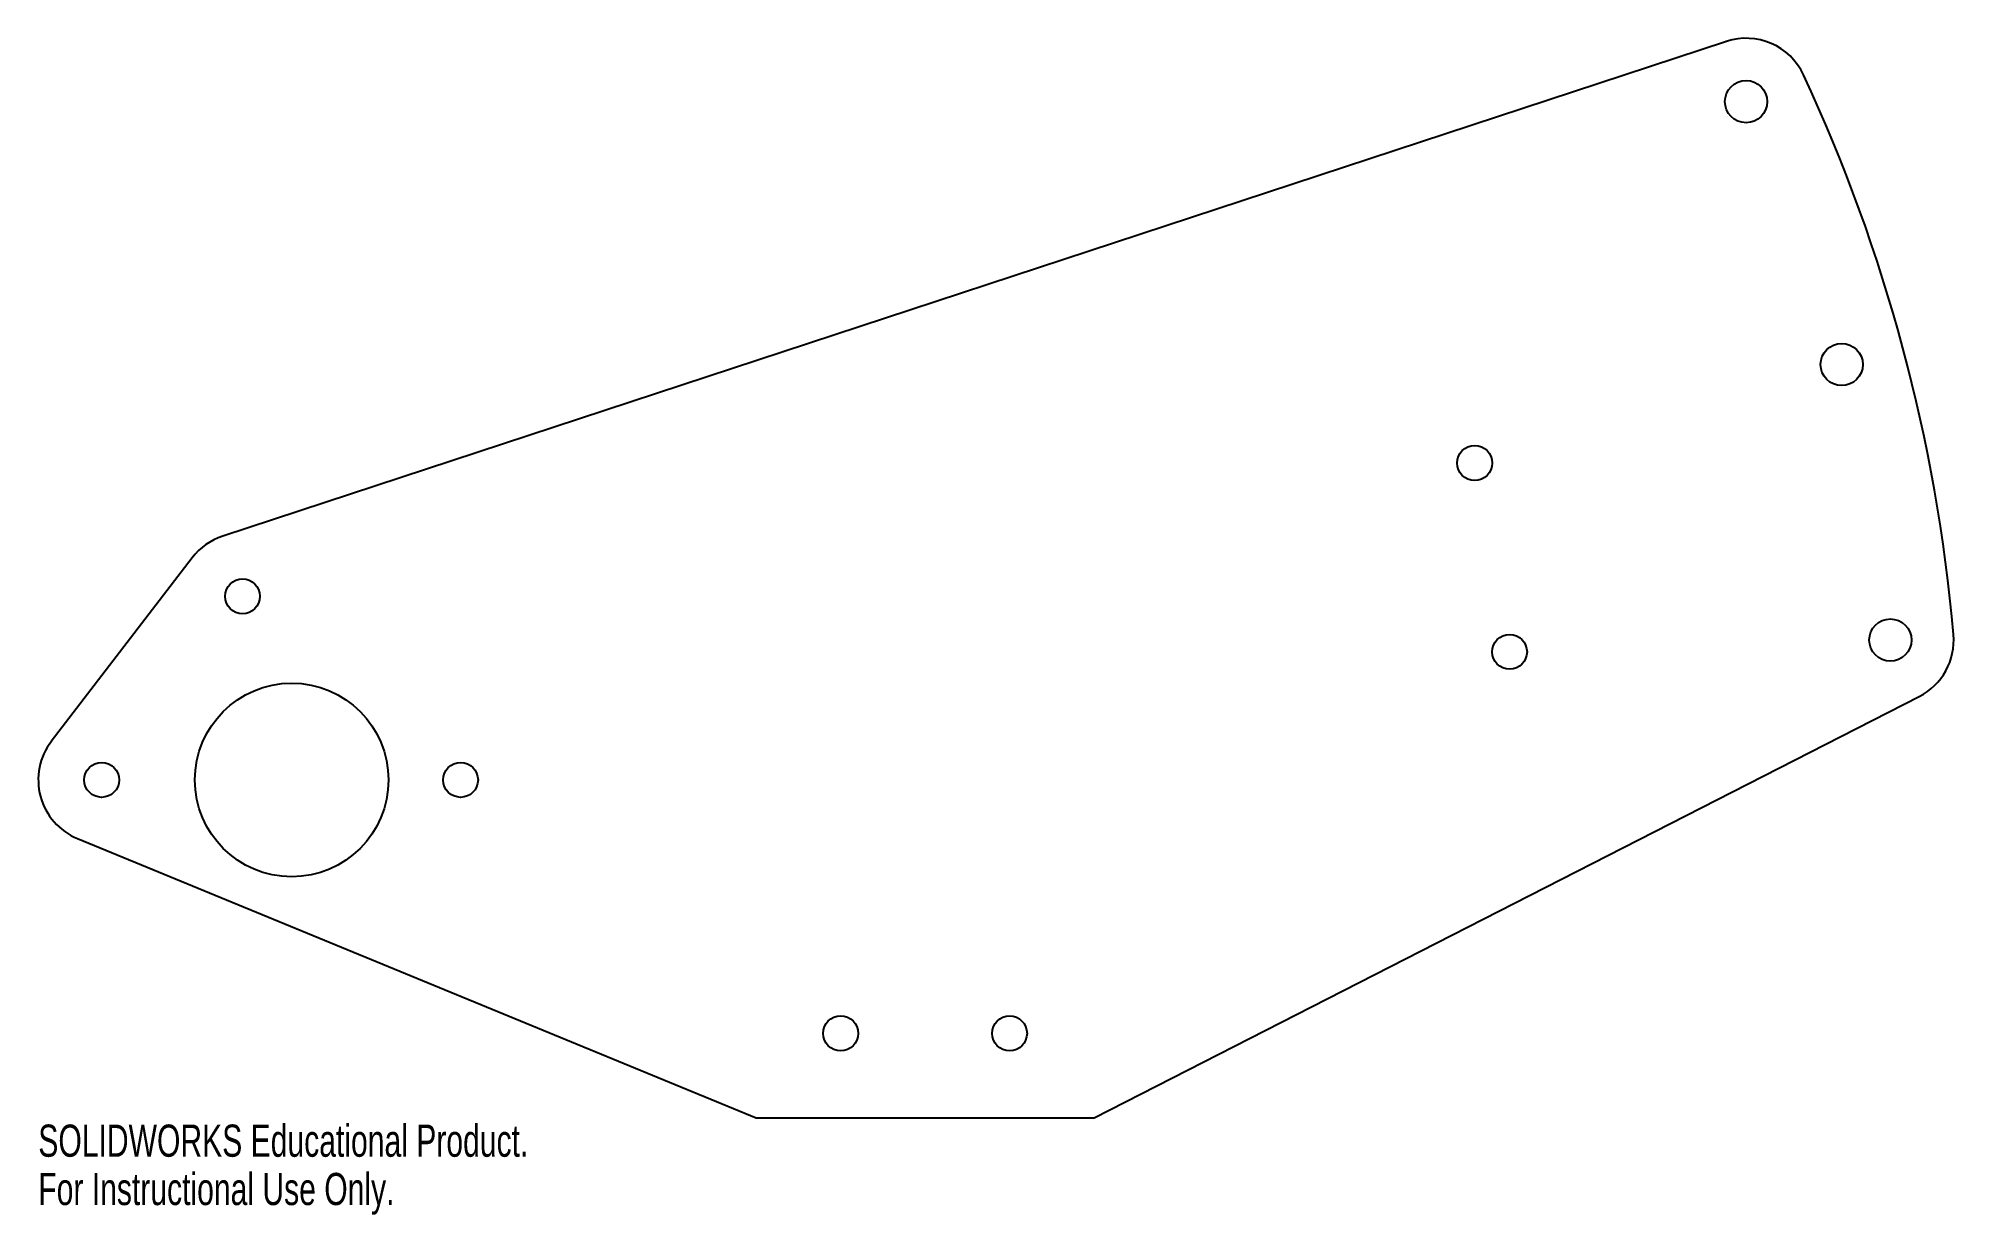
# Model space of a CAD drawing. Header units: inches. Extents: x -1.5 to 9.8, y -2.6 to 4.4.
import ezdxf

# ---------------------------------------------------------------- set-up
doc = ezdxf.new("R2010")
doc.units = ezdxf.units.IN
doc.header["$MEASUREMENT"] = 0
doc.styles.add('SLDTEXTSTYLE0', font='TXT', dxfattribs={"width": 0.7})

msp = doc.modelspace()

# ---------------------------------------------------------------- linework, layer by layer
at = {"color": 7, "linetype": 'Continuous', "lineweight": 25}
for p, q in [((8.493, 4.371), (-0.408, 1.443)), ((-0.589, 1.315), (-1.423, 0.228)), ((4.75, -2), (9.634, 0.494)), ((-1.268, -0.347), (2.75, -2)), ((2.75, -2), (4.75, -2))]:
    msp.add_line(p, q, dxfattribs=at)
for centre, radius in [((8.61, 4.015), 0.125), ((9.176, 2.459), 0.125), ((7.003, 1.876), 0.104), ((-0.291, 1.087), 0.103), ((9.464, 0.828), 0.125), ((7.21, 0.758), 0.103), ((0, 0), 0.573), ((-1.125, 0), 0.103), ((1, 0), 0.103), ((3.25, -1.5), 0.104), ((4.25, -1.5), 0.103)]:
    msp.add_circle(centre, radius, dxfattribs=at)
for centre, radius, start, end in [((8.61, 4.015), 0.375, 25, 108.2097), ((0, 0), 9.875, 5, 25), ((-0.291, 1.087), 0.375, 108.2097, 142.5), ((9.464, 0.828), 0.375, 297.0492, 5), ((-1.125, 0), 0.375, 142.5, 247.6337)]:
    msp.add_arc(centre, radius, start, end, dxfattribs=at)

# ---------------------------------------------------------------- texts
at = {"color": 7, "linetype": 'Continuous', "char_height": 0.1903, "attachment_point": 1, "style": 'SLDTEXTSTYLE0'}
for s, insert in [('SOLIDWORKS Educational Product.', (-1.5, -2.04)), ('For Instructional Use Only.', (-1.5, -2.326))]:
    msp.add_mtext(s, dxfattribs=dict(at, insert=insert))

doc.saveas('drawing.dxf')
